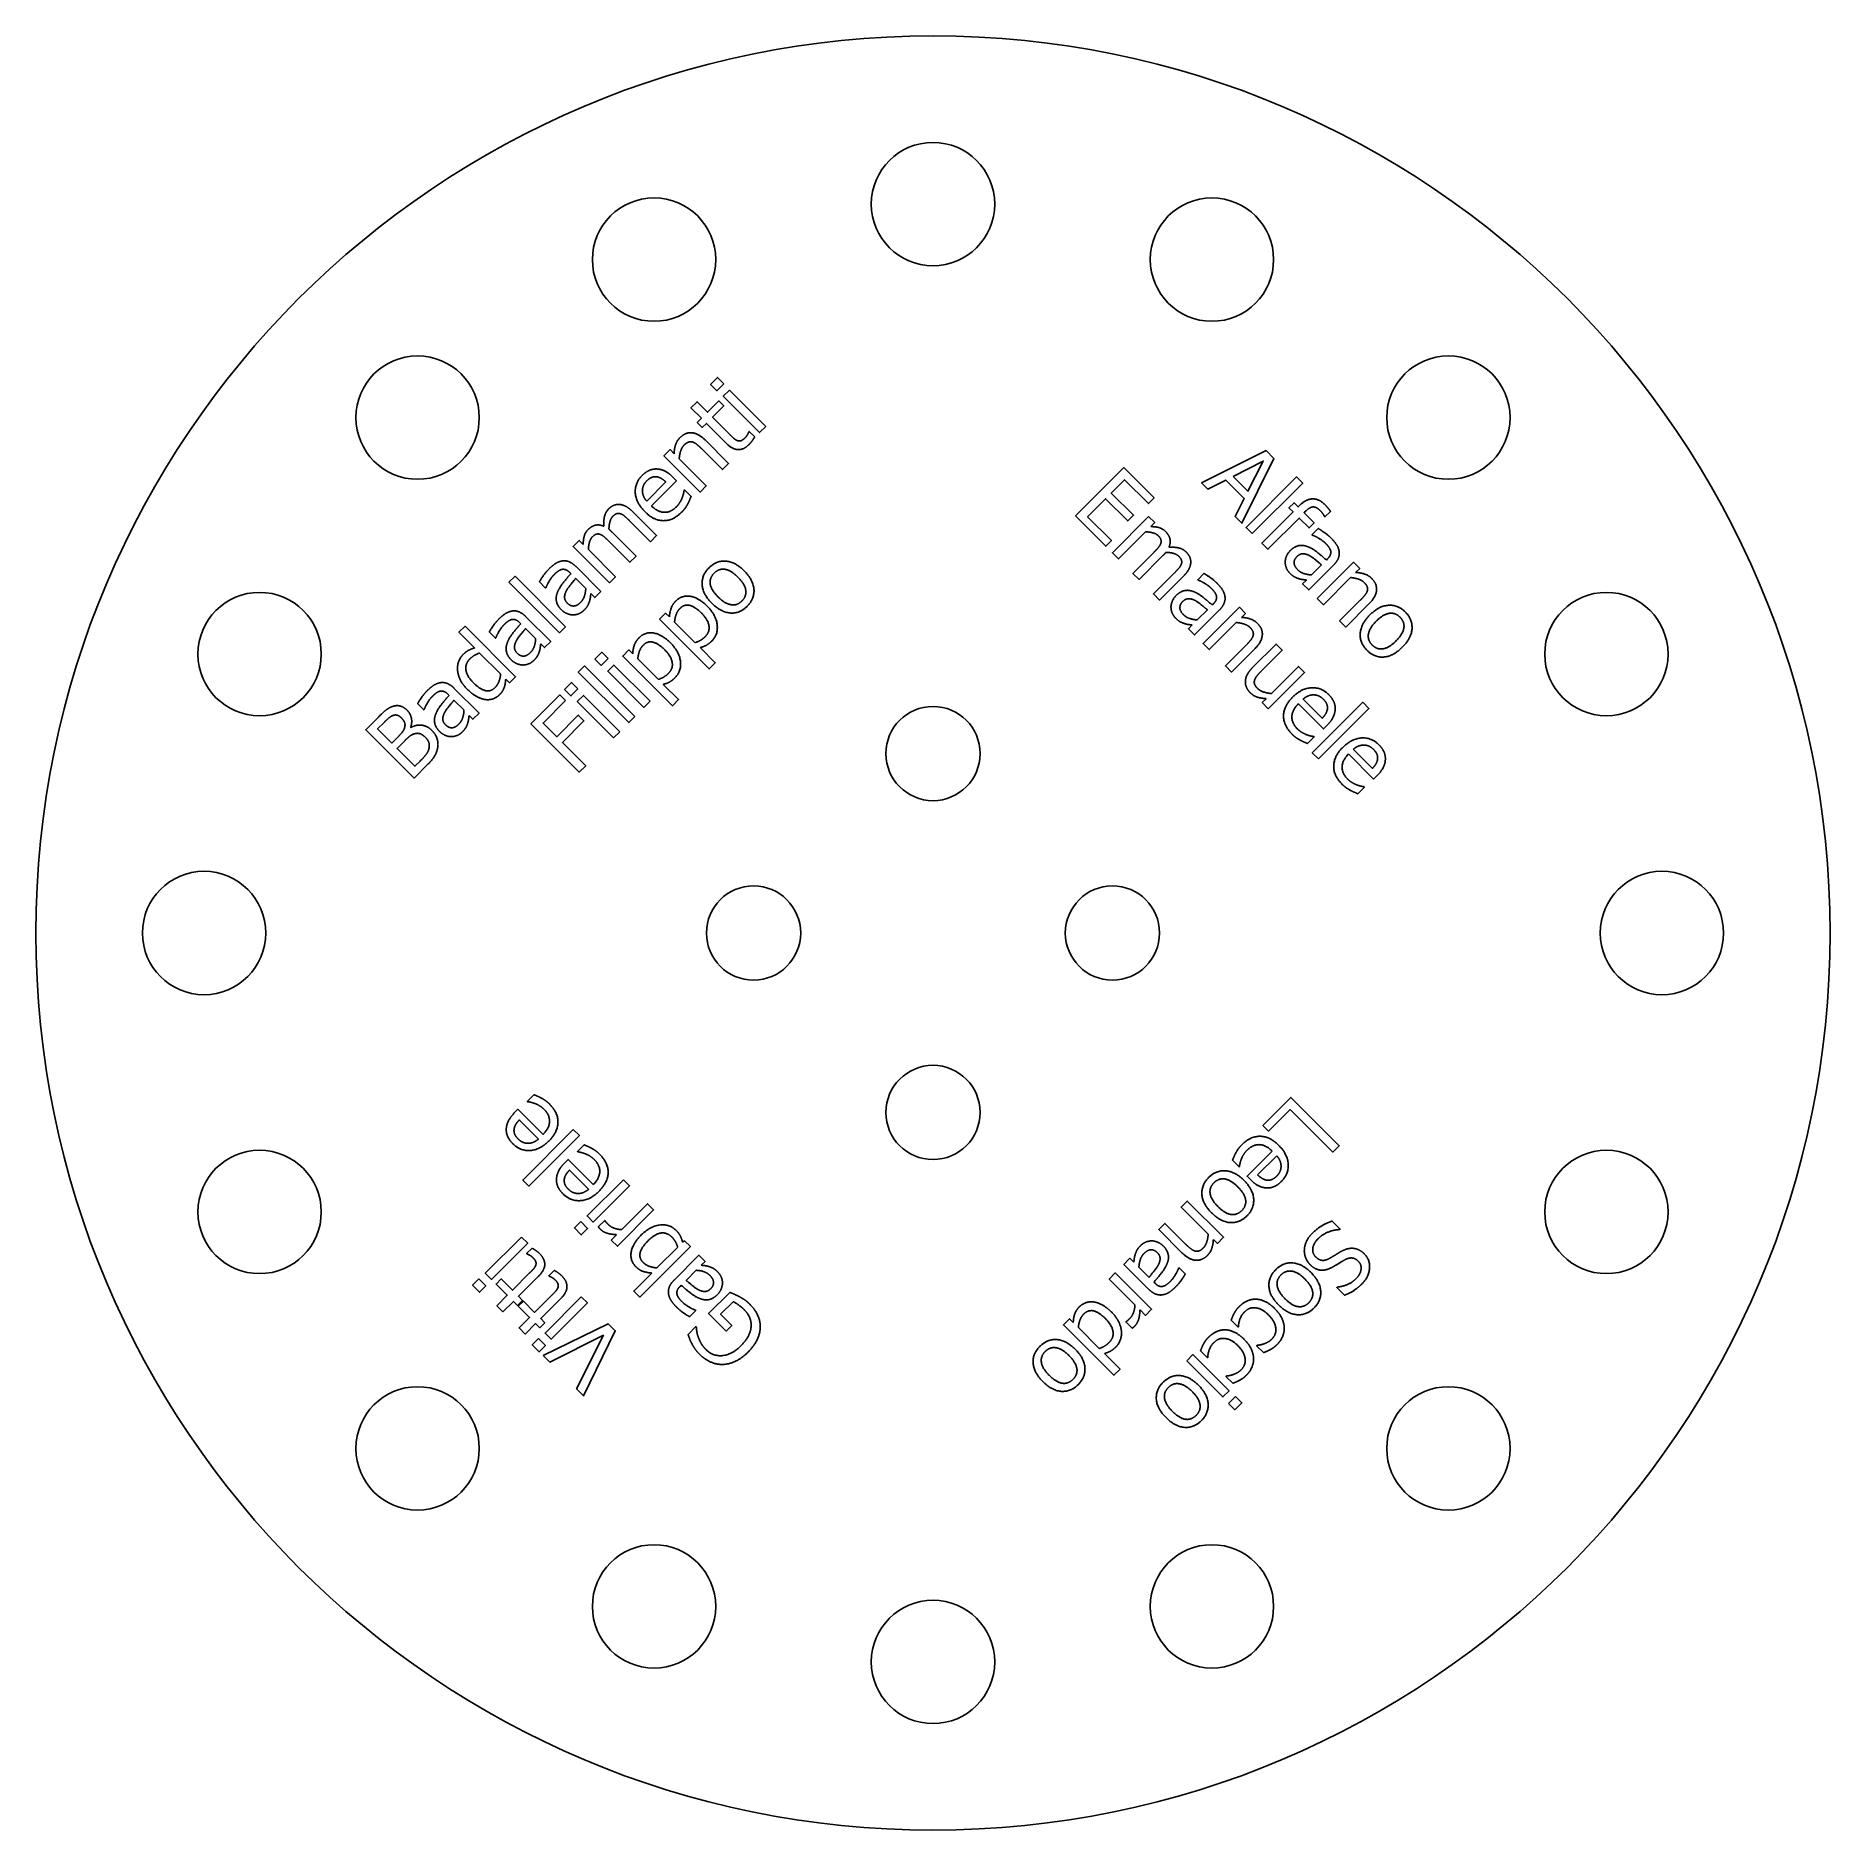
# Model space of a CAD drawing. Header units: millimetres. Extents: x -40 to 40, y -40 to 40.
import ezdxf

# ---------------------------------------------------------------- set-up
doc = ezdxf.new("R2010")
doc.units = ezdxf.units.MM

msp = doc.modelspace()

# ---------------------------------------------------------------- linework, layer by layer
for p, q in [((-11.911, 20.109), (-12.765, 19.255)), ((-16.2, 16.075), (-16.148, 16.022)), ((17.326, 16.414), (16.877, 15.965)), ((17.595, 16.683), (17.543, 16.63)), ((-15.931, 15.806), (-15.483, 15.357)), ((12.234, 14.409), (11.785, 13.96)), ((12.503, 14.678), (12.45, 14.626)), ((-18.434, 13.841), (-18.382, 13.788)), ((-10.606, 12.944), (-11.524, 13.863)), ((-18.165, 13.572), (-17.716, 13.123)), ((-20.214, 12.484), (-19.28, 11.549)), ((-12.244, 11.306), (-13.163, 12.225)), ((-21.629, 10.646), (-21.576, 10.594)), ((17.353, 9.573), (16.499, 10.427)), ((-21.36, 10.377), (-20.911, 9.929)), ((-23.279, 9.16), (-23.29, 9.171)), ((19.59, 7.335), (18.736, 8.19)), ((-18.447, -8.333), (-17.592, -9.188)), ((14.475, -10.788), (15.329, -9.934)), ((-16.209, -10.571), (-15.355, -11.425)), ((-11.382, -14.005), (-12.309, -14.932)), ((-11.01, -15.487), (-10.561, -15.039)), ((9.63, -15.35), (9.181, -14.902)), ((-11.279, -15.756), (-11.226, -15.704)), ((9.899, -15.619), (9.846, -15.567)), ((7.415, -18.526), (6.481, -17.591))]:
    msp.add_line(p, q)
for points in [[(-9.326, 24.49), (-9.609, 24.773), (-9.918, 24.463), (-9.635, 24.181)], [(-7.459, 22.584), (-9.076, 24.202), (-9.349, 23.929), (-7.731, 22.312)], [(11.968, 20.078), (12.258, 19.788), (13.056, 20.195), (13.878, 19.372), (13.471, 18.574), (13.774, 18.272), (15.202, 21.154), (14.849, 21.507)], [(13.379, 20.361), (14.725, 21.044), (14.044, 19.695)], [(6.355, 18.594), (7.703, 17.245), (7.958, 17.5), (6.896, 18.562), (7.696, 19.362), (8.686, 18.372), (8.941, 18.627), (7.951, 19.617), (8.541, 20.208), (9.603, 19.146), (9.858, 19.401), (8.51, 20.749)], [(14.235, 17.811), (16.486, 20.062), (16.214, 20.335), (13.962, 18.083)], [(-16.386, 13.658), (-18.637, 15.909), (-18.909, 15.636), (-16.658, 13.385)], [(-14.481, 12.237), (-14.764, 12.52), (-15.073, 12.211), (-14.791, 11.928)], [(-13.292, 9.654), (-15.543, 11.905), (-15.816, 11.633), (-13.564, 9.381)], [(-12.614, 10.332), (-14.232, 11.949), (-14.504, 11.676), (-12.887, 10.059)], [(-16.383, 10.363), (-16.638, 10.618), (-17.927, 9.329), (-15.772, 7.174), (-15.486, 7.46), (-16.523, 8.498), (-15.563, 9.458), (-15.818, 9.713), (-16.778, 8.753), (-17.386, 9.361)], [(-15.837, 10.882), (-16.12, 11.165), (-16.429, 10.856), (-16.146, 10.573)], [(-13.97, 8.976), (-15.587, 10.594), (-15.859, 10.321), (-14.242, 8.704)], [(17.183, 7.765), (19.435, 10.016), (19.162, 10.289), (16.911, 8.038)], [(14.709, -8.577), (14.964, -8.832), (15.926, -7.87), (17.826, -9.77), (18.113, -9.484), (15.957, -7.328)], [(-16.04, -8.763), (-18.291, -11.014), (-18.019, -11.287), (-15.767, -9.036)], [(-13.802, -11.001), (-15.42, -12.618), (-15.147, -12.89), (-13.53, -11.273)], [(-18.344, -13.556), (-19.961, -15.173), (-19.689, -15.446), (-18.071, -13.829)], [(-15.708, -12.868), (-15.991, -13.151), (-15.682, -13.46), (-15.399, -13.177)], [(-20.249, -15.423), (-20.532, -15.706), (-20.223, -16.015), (-19.94, -15.732)], [(-15.682, -16.218), (-17.299, -17.835), (-17.027, -18.108), (-15.41, -16.49)], [(-17.375, -18.836), (-17.083, -19.128), (-14.695, -17.935), (-15.888, -20.322), (-15.581, -20.63), (-14.168, -17.732), (-14.477, -17.423)], [(-17.588, -18.085), (-17.871, -18.368), (-17.561, -18.677), (-17.278, -18.394)], [(11.312, -19.071), (12.929, -20.688), (13.202, -20.416), (11.584, -18.799)], [(13.179, -20.977), (13.462, -21.259), (13.771, -20.95), (13.488, -20.667)]]:
    msp.add_lwpolyline(points, close=True)
for points in [[(-9.06, 22.226), (-9.831, 22.996), (-9.329, 23.498), (-9.555, 23.723), (-10.056, 23.222), (-10.521, 23.686), (-10.793, 23.414), (-10.328, 22.949), (-10.512, 22.766), (-10.287, 22.541), (-10.103, 22.724), (-9.207, 21.828)], [(-10.306, 21.582), (-9.384, 20.659), (-9.111, 20.932), (-10.161, 21.982)], [(-7.951, 22.12), (-8.196, 22.364), (-8.212, 22.348)], [(-11.546, 21.372), (-11.726, 21.552), (-11.998, 21.28), (-10.381, 19.662), (-10.108, 19.935), (-11.317, 21.143)], [(-12.557, 19.047), (-11.438, 20.167), (-11.586, 20.315)], [(-10.786, 19.456), (-11.083, 19.753), (-11.099, 19.737)], [(-13.532, 18.384), (-12.596, 17.448), (-12.323, 17.72), (-13.388, 18.785)], [(9.708, 18.119), (9.886, 18.297), (9.614, 18.569), (7.996, 16.952), (8.269, 16.68), (9.477, 17.888)], [(16.334, 19.054), (16.28, 19), (16.097, 19.184), (15.871, 18.958), (16.055, 18.775), (14.663, 17.383), (14.935, 17.111), (16.327, 18.503), (16.769, 18.061), (16.994, 18.286), (16.544, 18.737), (16.598, 18.791)], [(17.461, 18.564), (17.475, 18.55), (17.724, 18.799)], [(-14.449, 17.467), (-13.512, 16.531), (-13.24, 16.803), (-14.305, 17.868)], [(17.176, 18.034), (16.898, 17.757), (16.914, 17.741)], [(-15.596, 17.325), (-15.774, 17.503), (-16.047, 17.231), (-14.429, 15.614), (-14.157, 15.886), (-15.366, 17.095)], [(9.849, 16.971), (8.913, 16.035), (9.186, 15.763), (10.251, 16.828)], [(-15.256, 15.13), (-15.084, 14.959), (-14.812, 15.231), (-15.917, 16.337)], [(10.766, 16.054), (9.83, 15.118), (10.103, 14.846), (11.168, 15.911)], [(12.083, 16.03), (11.806, 15.752), (11.821, 15.736)], [(16.65, 15.738), (16.479, 15.567), (16.751, 15.294), (17.857, 16.4)], [(18.844, 16.077), (19.024, 16.256), (18.751, 16.529), (17.134, 14.912), (17.406, 14.639), (18.615, 15.848)], [(-17.552, 15.656), (-17.275, 15.378), (-17.259, 15.394)], [(13.751, 14.072), (13.931, 14.252), (13.659, 14.524), (12.041, 12.907), (12.314, 12.635), (13.523, 13.843)], [(19.053, 14.837), (18.131, 13.914), (18.404, 13.642), (19.453, 14.692)], [(-19.051, 11.321), (-18.887, 11.156), (-18.614, 11.429), (-20.866, 13.68), (-21.138, 13.408), (-20.439, 12.709)], [(-17.489, 12.896), (-17.318, 12.725), (-17.046, 12.997), (-18.151, 14.103)], [(-11.752, 14.09), (-11.921, 14.26), (-12.193, 13.987), (-9.98, 11.774), (-9.708, 12.047), (-10.386, 12.724)], [(11.558, 13.733), (11.386, 13.562), (11.659, 13.289), (12.765, 14.395)], [(-19.786, 13.422), (-19.508, 13.144), (-19.493, 13.16)], [(13.961, 12.832), (13.039, 11.91), (13.311, 11.637), (14.361, 12.687)], [(14.649, 11.69), (15.571, 12.612), (15.299, 12.884), (14.249, 11.835)], [(-13.39, 12.452), (-13.559, 12.621), (-13.832, 12.349), (-11.619, 10.136), (-11.346, 10.408), (-12.024, 11.086)], [(14.857, 10.448), (14.679, 10.27), (14.951, 9.997), (16.569, 11.615), (16.296, 11.887), (15.087, 10.678)], [(-20.684, 9.702), (-20.513, 9.53), (-20.24, 9.803), (-21.346, 10.908)], [(-24.724, 9.63), (-25.295, 9.059), (-23.14, 6.904), (-22.521, 7.522)], [(-22.981, 10.227), (-22.703, 9.95), (-22.687, 9.965)], [(16.291, 10.219), (17.41, 9.099), (17.559, 9.248)], [(-23.808, 8.795), (-24.133, 8.47), (-24.764, 9.101), (-24.49, 9.375)], [(-22.865, 7.667), (-23.098, 7.434), (-23.894, 8.231), (-23.569, 8.556)], [(16.7, 8.448), (16.996, 8.745), (16.981, 8.761)], [(18.528, 7.982), (19.648, 6.862), (19.796, 7.011)], [(18.937, 6.211), (19.234, 6.508), (19.218, 6.523)], [(-17.385, -8.98), (-18.504, -7.86), (-18.653, -8.009)], [(-17.793, -7.209), (-18.09, -7.506), (-18.074, -7.521)], [(-15.556, -9.446), (-15.853, -9.743), (-15.837, -9.759)], [(-15.147, -11.217), (-16.267, -10.098), (-16.415, -10.246)], [(13.35, -10.135), (13.647, -10.432), (13.662, -10.416)], [(15.121, -9.726), (14.001, -10.846), (14.15, -10.994)], [(12.501, -13.66), (12.681, -13.84), (12.953, -13.567), (11.336, -11.95), (11.064, -12.222), (12.272, -13.431)], [(-14.105, -13.451), (-14.346, -13.692), (-14.073, -13.964), (-12.456, -12.347), (-12.728, -12.075), (-13.876, -13.222)], [(-14.625, -12.829), (-14.639, -12.815), (-14.922, -13.098)], [(11.261, -13.869), (10.339, -12.947), (10.066, -13.22), (11.116, -14.269)], [(18.138, -13.224), (18.159, -13.203), (17.799, -12.843)], [(-17.879, -14.049), (-18.124, -14.293), (-18.108, -14.309)], [(-12.538, -15.161), (-13.341, -15.964), (-13.069, -16.237), (-10.818, -13.985), (-11.073, -13.73), (-11.165, -13.788)], [(-10.334, -14.812), (-10.163, -14.64), (-10.435, -14.368), (-11.541, -15.473)], [(-17.986, -15.158), (-18.756, -15.928), (-19.257, -15.427), (-19.483, -15.652), (-18.981, -16.153), (-19.446, -16.618), (-19.174, -16.89), (-18.709, -16.426), (-18.526, -16.609), (-18.3, -16.384), (-18.484, -16.2), (-17.588, -15.304)], [(-16.887, -15.041), (-17.132, -15.285), (-17.116, -15.301)], [(9.231, -16.807), (9.472, -17.048), (9.745, -16.776), (8.128, -15.158), (7.855, -15.431), (9.003, -16.578)], [(8.954, -14.674), (8.783, -14.503), (8.51, -14.776), (9.616, -15.881)], [(11.25, -15.2), (10.973, -14.922), (10.957, -14.938)], [(18.021, -15.786), (18, -15.807), (18.342, -16.149)], [(-16.994, -16.15), (-17.764, -16.92), (-18.265, -16.419), (-18.491, -16.644), (-17.989, -17.145), (-18.454, -17.61), (-18.181, -17.882), (-17.717, -17.418), (-17.533, -17.601), (-17.308, -17.376), (-17.492, -17.193), (-16.596, -16.297)], [(-9.066, -16.024), (-10.007, -16.965), (-9.225, -17.747), (-8.973, -17.496), (-9.473, -16.996), (-8.915, -16.439)], [(-10.552, -17.576), (-10.576, -17.552), (-10.922, -17.898)], [(-10.859, -17.108), (-10.582, -16.831), (-10.597, -16.815)], [(6.252, -17.362), (6.088, -17.198), (5.815, -17.471), (8.066, -19.722), (8.339, -19.45), (7.64, -18.751)], [(8.61, -17.328), (8.596, -17.341), (8.879, -17.624)], [(13.296, -17.269), (13.602, -17.574), (13.617, -17.558)], [(14.445, -18.386), (14.43, -18.402), (14.735, -18.708)], [(11.929, -18.636), (12.234, -18.942), (12.25, -18.926)], [(13.078, -19.754), (13.062, -19.77), (13.368, -20.075)]]:
    msp.add_lwpolyline(points)
for centre, radius in [((0, 0), 40), ((0, 32.5), 2.75), ((-12.437, 30.026), 2.75), ((12.437, 30.026), 2.75), ((-22.981, 22.981), 2.75), ((22.981, 22.981), 2.75), ((-30.026, 12.437), 2.75), ((30.026, 12.437), 2.75), ((0, 8), 2.1), ((-32.5, 0), 2.75), ((32.5, 0), 2.75), ((-8, 0), 2.1), ((8, 0), 2.1), ((0, -8), 2.1), ((-30.026, -12.437), 2.75), ((30.026, -12.437), 2.75), ((-22.981, -22.981), 2.75), ((22.981, -22.981), 2.75), ((-12.437, -30.026), 2.75), ((12.437, -30.026), 2.75), ((0, -32.5), 2.75)]:
    msp.add_circle(centre, radius)
for points in [[(-11.28, 22.088), (-11.413, 21.955), (-11.534, 21.604), (-11.546, 21.372)], [(-11.317, 21.143), (-11.301, 21.334), (-11.195, 21.657), (-11.093, 21.758)], [(-10.161, 21.982), (-10.459, 22.28), (-11.043, 22.326), (-11.28, 22.088)], [(-11.093, 21.758), (-10.992, 21.859), (-10.814, 21.919), (-10.72, 21.891)], [(-10.72, 21.891), (-10.631, 21.865), (-10.418, 21.693), (-10.306, 21.582)], [(-9.207, 21.828), (-8.933, 21.554), (-8.43, 21.55), (-8.208, 21.772)], [(-8.708, 21.95), (-8.795, 21.978), (-8.938, 22.104), (-9.06, 22.226)], [(-8.378, 22.078), (-8.472, 21.983), (-8.633, 21.924), (-8.708, 21.95)], [(-8.212, 22.348), (-8.227, 22.308), (-8.311, 22.144), (-8.378, 22.078)], [(-8.208, 21.772), (-8.14, 21.84), (-8.007, 22.022), (-7.951, 22.12)], [(-12.968, 20.401), (-13.301, 20.067), (-13.247, 19.185), (-12.852, 18.791)], [(-12.32, 20.689), (-12.498, 20.696), (-12.817, 20.551), (-12.968, 20.401)], [(-12.955, 19.711), (-12.955, 19.837), (-12.868, 20.053), (-12.76, 20.162)], [(-12.76, 20.162), (-12.65, 20.272), (-12.437, 20.356), (-12.328, 20.342)], [(-12.328, 20.342), (-12.23, 20.331), (-12.024, 20.216), (-11.911, 20.109)], [(-11.586, 20.315), (-11.78, 20.509), (-12.14, 20.684), (-12.32, 20.689)], [(-12.765, 19.255), (-12.859, 19.367), (-12.952, 19.585), (-12.955, 19.711)], [(-11.183, 19.405), (-11.221, 19.304), (-11.354, 19.091), (-11.443, 19.002)], [(-11.099, 19.737), (-11.104, 19.676), (-11.144, 19.514), (-11.183, 19.405)], [(-10.942, 19.119), (-10.901, 19.191), (-10.814, 19.39), (-10.786, 19.456)], [(17.471, 19.105), (17.209, 19.367), (16.624, 19.344), (16.334, 19.054)], [(-14.461, 18.908), (-14.597, 18.771), (-14.69, 18.396), (-14.676, 18.134)], [(-13.984, 19.109), (-14.12, 19.119), (-14.356, 19.012), (-14.461, 18.908)], [(-14.449, 18.001), (-14.445, 18.2), (-14.356, 18.495), (-14.272, 18.579)], [(-14.272, 18.579), (-14.18, 18.672), (-14.017, 18.723), (-13.932, 18.693)], [(-13.388, 18.785), (-13.554, 18.951), (-13.846, 19.1), (-13.984, 19.109)], [(-13.932, 18.693), (-13.851, 18.668), (-13.643, 18.495), (-13.532, 18.384)], [(-12.852, 18.791), (-12.451, 18.389), (-11.59, 18.38), (-11.202, 18.768)], [(-11.443, 19.002), (-11.694, 18.75), (-12.276, 18.766), (-12.557, 19.047)], [(-11.202, 18.768), (-11.104, 18.866), (-10.997, 19.018), (-10.942, 19.119)], [(16.598, 18.791), (16.8, 18.993), (17.101, 19), (17.272, 18.829)], [(17.272, 18.829), (17.326, 18.775), (17.438, 18.614), (17.461, 18.564)], [(17.724, 18.799), (17.675, 18.869), (17.546, 19.03), (17.471, 19.105)], [(-15.378, 17.991), (-15.504, 17.865), (-15.596, 17.538), (-15.596, 17.325)], [(-14.676, 18.134), (-14.882, 18.225), (-15.235, 18.134), (-15.378, 17.991)], [(-15.366, 17.095), (-15.36, 17.271), (-15.277, 17.575), (-15.189, 17.662)], [(-15.189, 17.662), (-15.097, 17.755), (-14.934, 17.806), (-14.849, 17.776)], [(-14.849, 17.776), (-14.768, 17.751), (-14.56, 17.579), (-14.449, 17.467)], [(-14.305, 17.868), (-14.351, 17.914), (-14.422, 17.979), (-14.449, 18.001)], [(9.477, 17.888), (9.654, 17.883), (9.958, 17.799), (10.045, 17.712)], [(10.373, 17.9), (10.248, 18.026), (9.921, 18.119), (9.708, 18.119)], [(10.045, 17.712), (10.138, 17.619), (10.188, 17.457), (10.159, 17.371)], [(10.517, 17.198), (10.608, 17.404), (10.517, 17.757), (10.373, 17.9)], [(16.914, 17.741), (17.096, 17.668), (17.406, 17.469), (17.501, 17.374)], [(17.744, 17.614), (17.606, 17.752), (17.272, 17.98), (17.176, 18.034)], [(18.11, 17.006), (18.088, 17.165), (17.911, 17.446), (17.744, 17.614)], [(10.159, 17.371), (10.134, 17.291), (9.961, 17.083), (9.849, 16.971)], [(10.251, 16.828), (10.297, 16.873), (10.361, 16.945), (10.384, 16.971)], [(10.384, 16.971), (10.583, 16.968), (10.878, 16.879), (10.962, 16.795)], [(11.29, 16.983), (11.154, 17.12), (10.779, 17.212), (10.517, 17.198)], [(11.491, 16.507), (11.502, 16.643), (11.395, 16.879), (11.29, 16.983)], [(15.931, 17.051), (15.822, 16.943), (15.705, 16.669), (15.704, 16.538)], [(16.699, 17.229), (16.477, 17.315), (16.098, 17.219), (15.931, 17.051)], [(16.231, 16.789), (16.353, 16.911), (16.633, 16.908), (16.774, 16.833)], [(17.543, 16.63), (17.316, 16.833), (16.898, 17.156), (16.699, 17.229)], [(16.774, 16.833), (16.895, 16.768), (17.22, 16.503), (17.326, 16.414)], [(17.501, 17.374), (17.581, 17.294), (17.71, 17.123), (17.73, 17.037)], [(17.73, 17.037), (17.749, 16.952), (17.689, 16.777), (17.595, 16.683)], [(17.857, 16.4), (18.009, 16.552), (18.133, 16.85), (18.11, 17.006)], [(-17.131, 16.223), (-17.269, 16.085), (-17.498, 15.752), (-17.552, 15.656)], [(-16.524, 16.59), (-16.682, 16.567), (-16.964, 16.391), (-17.131, 16.223)], [(-16.892, 15.98), (-16.812, 16.061), (-16.641, 16.19), (-16.555, 16.209)], [(-16.148, 16.022), (-16.351, 15.795), (-16.674, 15.378), (-16.747, 15.179)], [(-16.555, 16.209), (-16.469, 16.228), (-16.295, 16.169), (-16.2, 16.075)], [(-15.917, 16.337), (-16.069, 16.489), (-16.368, 16.613), (-16.524, 16.59)], [(-9.993, 16.279), (-10.318, 15.954), (-10.267, 15.107), (-9.862, 14.702)], [(-8.417, 16.146), (-8.824, 16.553), (-9.664, 16.607), (-9.993, 16.279)], [(-9.581, 14.983), (-9.895, 15.297), (-9.97, 15.833), (-9.759, 16.045)], [(-9.759, 16.045), (-9.547, 16.256), (-9.013, 16.179), (-8.699, 15.865)], [(-8.285, 14.571), (-7.956, 14.899), (-8.009, 15.737), (-8.417, 16.146)], [(11.076, 16.454), (11.051, 16.374), (10.878, 16.166), (10.766, 16.054)], [(10.962, 16.795), (11.055, 16.702), (11.105, 16.54), (11.076, 16.454)], [(11.168, 15.911), (11.334, 16.077), (11.483, 16.369), (11.491, 16.507)], [(12.651, 15.609), (12.513, 15.747), (12.179, 15.976), (12.083, 16.03)], [(15.704, 16.538), (15.704, 16.401), (15.808, 16.146), (15.908, 16.047)], [(15.908, 16.047), (16.03, 15.925), (16.205, 15.83), (16.315, 15.797)], [(16.257, 16.201), (16.107, 16.351), (16.091, 16.649), (16.231, 16.789)], [(16.877, 15.965), (16.704, 15.974), (16.385, 16.073), (16.257, 16.201)], [(19.56, 15.811), (19.427, 15.944), (19.076, 16.064), (18.844, 16.077)], [(-17.259, 15.394), (-17.185, 15.575), (-16.986, 15.886), (-16.892, 15.98)], [(-16.307, 14.711), (-16.429, 14.833), (-16.426, 15.112), (-16.351, 15.254)], [(-16.351, 15.254), (-16.286, 15.374), (-16.021, 15.699), (-15.931, 15.806)], [(-15.483, 15.357), (-15.491, 15.184), (-15.591, 14.864), (-15.718, 14.737)], [(-8.699, 15.865), (-8.388, 15.554), (-8.309, 15.014), (-8.519, 14.805)], [(11.607, 15.225), (11.385, 15.31), (11.006, 15.214), (10.838, 15.047)], [(12.45, 14.626), (12.223, 14.828), (11.806, 15.151), (11.607, 15.225)], [(11.821, 15.736), (12.003, 15.663), (12.314, 15.464), (12.408, 15.37)], [(12.408, 15.37), (12.489, 15.289), (12.618, 15.118), (12.637, 15.033)], [(13.018, 15.001), (12.995, 15.16), (12.819, 15.441), (12.651, 15.609)], [(16.315, 15.797), (16.393, 15.771), (16.593, 15.746), (16.65, 15.738)], [(18.615, 15.848), (18.805, 15.832), (19.129, 15.726), (19.23, 15.624)], [(19.363, 15.25), (19.336, 15.161), (19.165, 14.948), (19.053, 14.837)], [(19.23, 15.624), (19.331, 15.523), (19.391, 15.345), (19.363, 15.25)], [(19.453, 14.692), (19.752, 14.99), (19.797, 15.574), (19.56, 15.811)], [(-16.747, 15.179), (-16.833, 14.957), (-16.737, 14.578), (-16.569, 14.41)], [(-16.569, 14.41), (-16.461, 14.302), (-16.186, 14.185), (-16.055, 14.183)], [(-15.718, 14.737), (-15.869, 14.587), (-16.167, 14.571), (-16.307, 14.711)], [(-15.565, 14.388), (-15.442, 14.51), (-15.348, 14.684), (-15.315, 14.795)], [(-15.315, 14.795), (-15.289, 14.873), (-15.264, 15.072), (-15.256, 15.13)], [(-11.472, 14.799), (-11.617, 14.654), (-11.743, 14.284), (-11.752, 14.09)], [(-11.524, 13.863), (-11.509, 14.04), (-11.395, 14.359), (-11.28, 14.474)], [(-10.073, 14.578), (-10.443, 14.948), (-11.194, 15.077), (-11.472, 14.799)], [(-11.28, 14.474), (-11.083, 14.672), (-10.601, 14.543), (-10.323, 14.265)], [(-9.87, 13.013), (-9.575, 13.308), (-9.668, 14.172), (-10.073, 14.578)], [(-9.862, 14.702), (-9.467, 14.307), (-8.622, 14.233), (-8.285, 14.571)], [(-8.519, 14.805), (-8.73, 14.593), (-9.275, 14.677), (-9.581, 14.983)], [(10.838, 15.047), (10.73, 14.938), (10.613, 14.664), (10.611, 14.533)], [(10.611, 14.533), (10.611, 14.397), (10.716, 14.142), (10.815, 14.042)], [(11.165, 14.196), (11.014, 14.346), (10.999, 14.645), (11.138, 14.785)], [(11.138, 14.785), (11.261, 14.907), (11.54, 14.903), (11.682, 14.828)], [(11.682, 14.828), (11.802, 14.764), (12.127, 14.498), (12.234, 14.409)], [(12.637, 15.033), (12.656, 14.947), (12.597, 14.772), (12.503, 14.678)], [(12.765, 14.395), (12.916, 14.547), (13.04, 14.846), (13.018, 15.001)], [(21.057, 14.314), (20.732, 14.639), (19.885, 14.588), (19.48, 14.183)], [(-19.365, 13.989), (-19.503, 13.851), (-19.732, 13.518), (-19.786, 13.422)], [(-19.493, 13.16), (-19.419, 13.341), (-19.22, 13.652), (-19.126, 13.747)], [(-18.757, 14.356), (-18.916, 14.333), (-19.198, 14.157), (-19.365, 13.989)], [(-19.126, 13.747), (-19.046, 13.827), (-18.874, 13.956), (-18.789, 13.975)], [(-18.382, 13.788), (-18.584, 13.561), (-18.908, 13.144), (-18.981, 12.945)], [(-18.789, 13.975), (-18.703, 13.995), (-18.529, 13.935), (-18.434, 13.841)], [(-18.151, 14.103), (-18.303, 14.255), (-18.602, 14.379), (-18.757, 14.356)], [(-16.055, 14.183), (-15.919, 14.183), (-15.664, 14.288), (-15.565, 14.388)], [(-10.323, 14.265), (-10.026, 13.968), (-9.949, 13.423), (-10.16, 13.212)], [(10.815, 14.042), (10.938, 13.92), (11.112, 13.826), (11.222, 13.793)], [(11.785, 13.96), (11.612, 13.969), (11.292, 14.068), (11.165, 14.196)], [(11.222, 13.793), (11.301, 13.766), (11.5, 13.742), (11.558, 13.733)], [(13.523, 13.843), (13.713, 13.827), (14.036, 13.721), (14.137, 13.62)], [(14.467, 13.806), (14.335, 13.939), (13.984, 14.06), (13.751, 14.072)], [(14.137, 13.62), (14.239, 13.518), (14.298, 13.34), (14.27, 13.246)], [(14.361, 12.687), (14.66, 12.986), (14.705, 13.569), (14.467, 13.806)], [(19.48, 14.183), (19.085, 13.789), (19.012, 12.943), (19.349, 12.606)], [(19.583, 12.84), (19.371, 13.052), (19.455, 13.596), (19.761, 13.902)], [(19.761, 13.902), (20.075, 14.216), (20.611, 14.292), (20.823, 14.08)], [(20.823, 14.08), (21.034, 13.869), (20.957, 13.334), (20.643, 13.02)], [(20.924, 12.739), (21.331, 13.146), (21.385, 13.986), (21.057, 14.314)], [(-18.981, 12.945), (-19.067, 12.723), (-18.97, 12.344), (-18.803, 12.176)], [(-18.541, 12.477), (-18.663, 12.599), (-18.66, 12.879), (-18.584, 13.02)], [(-18.584, 13.02), (-18.52, 13.141), (-18.254, 13.465), (-18.165, 13.572)], [(-17.716, 13.123), (-17.725, 12.95), (-17.825, 12.631), (-17.952, 12.503)], [(-17.549, 12.561), (-17.523, 12.639), (-17.498, 12.838), (-17.489, 12.896)], [(-13.11, 13.161), (-13.255, 13.016), (-13.381, 12.646), (-13.39, 12.452)], [(-13.163, 12.225), (-13.147, 12.401), (-13.033, 12.721), (-12.918, 12.836)], [(-11.711, 12.939), (-12.082, 13.31), (-12.833, 13.439), (-13.11, 13.161)], [(-12.918, 12.836), (-12.721, 13.034), (-12.239, 12.904), (-11.961, 12.627)], [(-11.509, 11.374), (-11.214, 11.669), (-11.306, 12.534), (-11.711, 12.939)], [(-10.16, 13.212), (-10.258, 13.114), (-10.449, 13), (-10.606, 12.944)], [(-10.386, 12.724), (-10.232, 12.763), (-9.991, 12.892), (-9.87, 13.013)], [(14.27, 13.246), (14.244, 13.157), (14.073, 12.944), (13.961, 12.832)], [(20.643, 13.02), (20.332, 12.709), (19.792, 12.631), (19.583, 12.84)], [(-20.949, 12.419), (-21.087, 12.281), (-21.217, 11.911), (-21.201, 11.717)], [(-20.439, 12.709), (-20.595, 12.665), (-20.829, 12.54), (-20.949, 12.419)], [(-20.49, 11.156), (-20.787, 11.453), (-20.864, 12.005), (-20.654, 12.215)], [(-20.654, 12.215), (-20.562, 12.307), (-20.364, 12.431), (-20.214, 12.484)], [(-18.803, 12.176), (-18.695, 12.068), (-18.42, 11.951), (-18.289, 11.949)], [(-17.952, 12.503), (-18.102, 12.353), (-18.401, 12.337), (-18.541, 12.477)], [(-18.289, 11.949), (-18.153, 11.949), (-17.898, 12.054), (-17.799, 12.154)], [(-17.799, 12.154), (-17.676, 12.276), (-17.582, 12.451), (-17.549, 12.561)], [(-11.961, 12.627), (-11.664, 12.33), (-11.587, 11.785), (-11.799, 11.573)], [(19.349, 12.606), (19.677, 12.278), (20.515, 12.33), (20.924, 12.739)], [(-21.201, 11.717), (-21.18, 11.504), (-20.979, 11.083), (-20.766, 10.87)], [(-19.28, 11.549), (-19.294, 11.371), (-19.412, 11.057), (-19.519, 10.95)], [(-19.117, 10.95), (-19.084, 11.043), (-19.061, 11.205), (-19.051, 11.321)], [(-11.799, 11.573), (-11.896, 11.476), (-12.087, 11.362), (-12.244, 11.306)], [(-12.024, 11.086), (-11.87, 11.125), (-11.629, 11.254), (-11.509, 11.374)], [(13.928, 11.22), (13.921, 11.077), (14.038, 10.82), (14.143, 10.715)], [(14.249, 11.835), (14.085, 11.67), (13.933, 11.365), (13.928, 11.22)], [(14.473, 10.902), (14.366, 11.008), (14.31, 11.18), (14.34, 11.276)], [(14.34, 11.276), (14.37, 11.372), (14.52, 11.56), (14.649, 11.69)], [(-22.56, 10.795), (-22.698, 10.657), (-22.926, 10.323), (-22.981, 10.227)], [(-22.687, 9.965), (-22.614, 10.147), (-22.415, 10.458), (-22.32, 10.552)], [(-21.952, 11.162), (-22.111, 11.139), (-22.392, 10.963), (-22.56, 10.795)], [(-22.32, 10.552), (-22.24, 10.632), (-22.069, 10.762), (-21.983, 10.781)], [(-21.576, 10.594), (-21.779, 10.367), (-22.102, 9.95), (-22.175, 9.75)], [(-21.983, 10.781), (-21.898, 10.8), (-21.723, 10.741), (-21.629, 10.646)], [(-21.346, 10.908), (-21.498, 11.06), (-21.796, 11.184), (-21.952, 11.162)], [(-20.766, 10.87), (-20.562, 10.666), (-20.16, 10.439), (-19.975, 10.411)], [(-19.519, 10.95), (-19.72, 10.749), (-20.204, 10.87), (-20.49, 11.156)], [(-19.975, 10.411), (-19.79, 10.383), (-19.456, 10.496), (-19.323, 10.629)], [(-19.323, 10.629), (-19.241, 10.711), (-19.147, 10.865), (-19.117, 10.95)], [(14.143, 10.715), (14.282, 10.575), (14.621, 10.464), (14.857, 10.448)], [(15.087, 10.678), (14.911, 10.691), (14.572, 10.802), (14.473, 10.902)], [(16.034, 10.514), (15.632, 10.112), (15.624, 9.251), (16.011, 8.864)], [(17.644, 10.629), (17.311, 10.963), (16.429, 10.909), (16.034, 10.514)], [(16.499, 10.427), (16.61, 10.521), (16.829, 10.614), (16.955, 10.617)], [(16.955, 10.617), (17.08, 10.617), (17.297, 10.53), (17.405, 10.422)], [(17.405, 10.422), (17.515, 10.312), (17.599, 10.099), (17.585, 9.99)], [(17.933, 9.981), (17.94, 10.16), (17.795, 10.479), (17.644, 10.629)], [(-24.07, 10.108), (-24.233, 10.061), (-24.493, 9.86), (-24.724, 9.63)], [(-24.49, 9.375), (-24.338, 9.527), (-24.151, 9.679), (-24.043, 9.71)], [(-23.449, 9.934), (-23.585, 10.07), (-23.892, 10.164), (-24.07, 10.108)], [(-24.043, 9.71), (-23.952, 9.735), (-23.784, 9.672), (-23.707, 9.595)], [(-23.29, 9.171), (-23.216, 9.38), (-23.297, 9.782), (-23.449, 9.934)], [(-22.175, 9.75), (-22.261, 9.529), (-22.165, 9.15), (-21.997, 8.982)], [(-21.735, 9.282), (-21.858, 9.405), (-21.854, 9.684), (-21.779, 9.826)], [(-21.779, 9.826), (-21.714, 9.946), (-21.449, 10.271), (-21.36, 10.377)], [(-20.911, 9.929), (-20.92, 9.756), (-21.019, 9.436), (-21.147, 9.309)], [(-20.743, 9.366), (-20.717, 9.445), (-20.693, 9.644), (-20.684, 9.702)], [(16.245, 9.105), (15.994, 9.356), (16.01, 9.938), (16.291, 10.219)], [(17.585, 9.99), (17.575, 9.892), (17.459, 9.686), (17.353, 9.573)], [(17.559, 9.248), (17.753, 9.442), (17.927, 9.802), (17.933, 9.981)], [(-23.55, 9.197), (-23.574, 9.085), (-23.674, 8.93), (-23.808, 8.795)], [(-23.707, 9.595), (-23.606, 9.494), (-23.526, 9.305), (-23.55, 9.197)], [(-23.569, 8.556), (-23.421, 8.704), (-23.239, 8.844), (-23.136, 8.877)], [(-22.34, 9.027), (-22.546, 9.233), (-23.035, 9.3), (-23.279, 9.16)], [(-23.136, 8.877), (-22.975, 8.926), (-22.748, 8.839), (-22.626, 8.716)], [(-22.076, 8.317), (-22.055, 8.498), (-22.179, 8.867), (-22.34, 9.027)], [(-21.997, 8.982), (-21.889, 8.874), (-21.615, 8.757), (-21.484, 8.755)], [(-21.147, 9.309), (-21.297, 9.158), (-21.596, 9.143), (-21.735, 9.282)], [(-21.484, 8.755), (-21.348, 8.755), (-21.093, 8.86), (-20.993, 8.959)], [(-20.993, 8.959), (-20.871, 9.081), (-20.776, 9.256), (-20.743, 9.366)], [(16.011, 8.864), (16.109, 8.766), (16.261, 8.659), (16.362, 8.603)], [(16.649, 8.844), (16.548, 8.883), (16.334, 9.016), (16.245, 9.105)], [(16.981, 8.761), (16.92, 8.766), (16.757, 8.806), (16.649, 8.844)], [(-22.467, 8.247), (-22.495, 8.107), (-22.677, 7.855), (-22.865, 7.667)], [(-22.626, 8.716), (-22.513, 8.603), (-22.444, 8.385), (-22.467, 8.247)], [(-22.521, 7.522), (-22.301, 7.742), (-22.104, 8.1), (-22.076, 8.317)], [(16.362, 8.603), (16.434, 8.563), (16.633, 8.476), (16.7, 8.448)], [(18.271, 8.277), (17.87, 7.875), (17.861, 7.014), (18.249, 6.626)], [(19.882, 8.392), (19.548, 8.726), (18.666, 8.672), (18.271, 8.277)], [(18.736, 8.19), (18.848, 8.284), (19.066, 8.376), (19.192, 8.38)], [(19.192, 8.38), (19.318, 8.38), (19.534, 8.293), (19.642, 8.184)], [(19.642, 8.184), (19.753, 8.074), (19.836, 7.861), (19.822, 7.753)], [(20.17, 7.744), (20.177, 7.922), (20.032, 8.242), (19.882, 8.392)], [(18.483, 6.867), (18.231, 7.119), (18.247, 7.7), (18.528, 7.982)], [(19.822, 7.753), (19.812, 7.655), (19.697, 7.449), (19.59, 7.335)], [(19.796, 7.011), (19.99, 7.204), (20.165, 7.564), (20.17, 7.744)], [(18.249, 6.626), (18.347, 6.529), (18.498, 6.422), (18.6, 6.366)], [(18.886, 6.607), (18.785, 6.646), (18.572, 6.778), (18.483, 6.867)], [(19.218, 6.523), (19.157, 6.529), (18.995, 6.569), (18.886, 6.607)], [(18.6, 6.366), (18.671, 6.326), (18.871, 6.239), (18.937, 6.211)], [(-18.074, -7.521), (-18.013, -7.527), (-17.851, -7.567), (-17.743, -7.605)], [(-17.456, -7.364), (-17.528, -7.324), (-17.727, -7.237), (-17.793, -7.209)], [(-17.743, -7.605), (-17.641, -7.644), (-17.428, -7.776), (-17.339, -7.865)], [(-17.105, -7.624), (-17.203, -7.527), (-17.355, -7.42), (-17.456, -7.364)], [(-17.339, -7.865), (-17.088, -8.117), (-17.103, -8.699), (-17.385, -8.98)], [(-17.128, -9.275), (-16.726, -8.873), (-16.717, -8.012), (-17.105, -7.624)], [(-19.026, -8.742), (-19.033, -8.92), (-18.888, -9.24), (-18.738, -9.39)], [(-18.653, -8.009), (-18.846, -8.203), (-19.021, -8.562), (-19.026, -8.742)], [(-18.499, -9.182), (-18.609, -9.072), (-18.693, -8.859), (-18.679, -8.751)], [(-18.679, -8.751), (-18.668, -8.653), (-18.553, -8.447), (-18.447, -8.333)], [(-18.738, -9.39), (-18.405, -9.724), (-17.523, -9.67), (-17.128, -9.275)], [(-18.048, -9.378), (-18.174, -9.378), (-18.391, -9.291), (-18.499, -9.182)], [(-17.592, -9.188), (-17.704, -9.282), (-17.923, -9.374), (-18.048, -9.378)], [(-15.219, -9.602), (-15.29, -9.561), (-15.49, -9.474), (-15.556, -9.446)], [(13.766, -9.447), (13.668, -9.545), (13.561, -9.697), (13.505, -9.798)], [(15.416, -9.47), (15.014, -9.068), (14.153, -9.059), (13.766, -9.447)], [(14.007, -9.681), (14.258, -9.43), (14.84, -9.445), (15.121, -9.726)], [(15.531, -11.08), (15.865, -10.746), (15.811, -9.864), (15.416, -9.47)], [(-16.415, -10.246), (-16.609, -10.44), (-16.784, -10.8), (-16.789, -10.98)], [(-15.837, -9.759), (-15.776, -9.764), (-15.614, -9.804), (-15.505, -9.843)], [(-15.505, -9.843), (-15.404, -9.881), (-15.191, -10.014), (-15.102, -10.103)], [(-14.868, -9.862), (-14.966, -9.764), (-15.118, -9.657), (-15.219, -9.602)], [(-15.102, -10.103), (-14.85, -10.354), (-14.866, -10.936), (-15.147, -11.217)], [(-14.89, -11.512), (-14.489, -11.111), (-14.48, -10.249), (-14.868, -9.862)], [(13.505, -9.798), (13.465, -9.87), (13.378, -10.069), (13.35, -10.135)], [(13.662, -10.416), (13.668, -10.355), (13.708, -10.193), (13.746, -10.084)], [(13.746, -10.084), (13.785, -9.983), (13.917, -9.77), (14.007, -9.681)], [(15.519, -10.39), (15.519, -10.516), (15.432, -10.732), (15.323, -10.841)], [(15.329, -9.934), (15.423, -10.046), (15.516, -10.264), (15.519, -10.39)], [(-16.789, -10.98), (-16.796, -11.158), (-16.651, -11.477), (-16.501, -11.628)], [(-16.262, -11.42), (-16.372, -11.31), (-16.455, -11.097), (-16.441, -10.988)], [(-16.441, -10.988), (-16.431, -10.89), (-16.316, -10.684), (-16.209, -10.571)], [(12.291, -10.904), (11.963, -11.232), (12.015, -12.07), (12.424, -12.479)], [(13.869, -11.035), (13.474, -10.64), (12.629, -10.567), (12.291, -10.904)], [(12.705, -12.198), (12.394, -11.887), (12.316, -11.347), (12.525, -11.138)], [(12.525, -11.138), (12.737, -10.926), (13.282, -11.01), (13.587, -11.316)], [(14, -12.612), (14.324, -12.287), (14.274, -11.44), (13.869, -11.035)], [(14.15, -10.994), (14.344, -11.188), (14.703, -11.363), (14.883, -11.368)], [(14.892, -11.021), (14.794, -11.01), (14.588, -10.895), (14.475, -10.788)], [(14.883, -11.368), (15.061, -11.375), (15.381, -11.23), (15.531, -11.08)], [(15.323, -10.841), (15.213, -10.951), (15, -11.035), (14.892, -11.021)], [(-16.501, -11.628), (-16.167, -11.961), (-15.285, -11.907), (-14.89, -11.512)], [(-15.811, -11.615), (-15.937, -11.615), (-16.153, -11.528), (-16.262, -11.42)], [(-15.355, -11.425), (-15.467, -11.519), (-15.685, -11.612), (-15.811, -11.615)], [(13.587, -11.316), (13.902, -11.63), (13.977, -12.166), (13.766, -12.378)], [(12.424, -12.479), (12.831, -12.886), (13.671, -12.94), (14, -12.612)], [(13.766, -12.378), (13.554, -12.589), (13.02, -12.512), (12.705, -12.198)], [(-14.922, -13.098), (-14.901, -13.13), (-14.863, -13.175), (-14.821, -13.217)], [(-14.821, -13.217), (-14.716, -13.322), (-14.386, -13.435), (-14.105, -13.451)], [(-14.491, -12.988), (-14.538, -12.941), (-14.602, -12.869), (-14.625, -12.829)], [(-13.876, -13.222), (-14.068, -13.219), (-14.381, -13.098), (-14.491, -12.988)], [(-13.008, -13.465), (-13.397, -13.854), (-13.521, -14.607), (-13.247, -14.881)], [(-11.453, -13.259), (-11.743, -12.969), (-12.611, -13.068), (-13.008, -13.465)], [(-12.706, -13.725), (-12.386, -13.406), (-11.853, -13.348), (-11.645, -13.556)], [(-11.645, -13.556), (-11.551, -13.65), (-11.434, -13.851), (-11.382, -14.005)], [(-11.165, -13.788), (-11.2, -13.641), (-11.322, -13.39), (-11.453, -13.259)], [(12.272, -13.431), (12.256, -13.621), (12.15, -13.944), (12.049, -14.046)], [(16.924, -13.382), (16.726, -13.58), (16.566, -13.943), (16.557, -14.14)], [(17.799, -12.843), (17.584, -12.918), (17.158, -13.148), (16.924, -13.382)], [(17.193, -13.609), (17.359, -13.444), (17.863, -13.232), (18.138, -13.224)], [(-18.108, -14.309), (-18.068, -14.325), (-17.904, -14.408), (-17.837, -14.475)], [(-17.532, -14.305), (-17.6, -14.237), (-17.781, -14.105), (-17.879, -14.049)], [(-17.588, -15.304), (-17.313, -15.03), (-17.31, -14.527), (-17.532, -14.305)], [(-12.924, -14.687), (-13.119, -14.492), (-12.995, -14.015), (-12.706, -13.725)], [(9.013, -14.339), (8.987, -14.418), (8.962, -14.617), (8.954, -14.674)], [(9.263, -13.932), (9.141, -14.054), (9.046, -14.229), (9.013, -14.339)], [(9.181, -14.902), (9.19, -14.729), (9.289, -14.409), (9.417, -14.281)], [(9.754, -13.728), (9.617, -13.728), (9.362, -13.833), (9.263, -13.932)], [(9.417, -14.281), (9.567, -14.131), (9.865, -14.116), (10.005, -14.255)], [(10.267, -13.955), (10.159, -13.847), (9.885, -13.73), (9.754, -13.728)], [(10.005, -14.255), (10.127, -14.378), (10.124, -14.657), (10.049, -14.798)], [(10.445, -14.723), (10.531, -14.502), (10.435, -14.123), (10.267, -13.955)], [(11.116, -14.269), (11.415, -14.568), (11.998, -14.613), (12.236, -14.376)], [(11.675, -14.178), (11.586, -14.152), (11.373, -13.981), (11.261, -13.869)], [(12.049, -14.046), (11.947, -14.147), (11.769, -14.206), (11.675, -14.178)], [(12.236, -14.376), (12.368, -14.243), (12.489, -13.892), (12.501, -13.66)], [(16.557, -14.14), (16.55, -14.319), (16.691, -14.666), (16.819, -14.794)], [(17.072, -14.45), (16.91, -14.287), (16.955, -13.847), (17.193, -13.609)], [(18.155, -14.223), (18, -14.315), (17.795, -14.443), (17.668, -14.514)], [(18.702, -14.057), (18.562, -14.053), (18.297, -14.14), (18.155, -14.223)], [(19.231, -14.306), (19.105, -14.181), (18.84, -14.062), (18.702, -14.057)], [(19.123, -15.648), (19.439, -15.332), (19.493, -14.568), (19.231, -14.306)], [(-17.71, -14.805), (-17.738, -14.892), (-17.864, -15.036), (-17.986, -15.158)], [(-17.837, -14.475), (-17.743, -14.569), (-17.684, -14.73), (-17.71, -14.805)], [(-16.54, -15.297), (-16.608, -15.229), (-16.789, -15.097), (-16.887, -15.041)], [(-13.247, -14.881), (-13.095, -15.033), (-12.733, -15.15), (-12.538, -15.161)], [(-12.309, -14.932), (-12.482, -14.92), (-12.814, -14.798), (-12.924, -14.687)], [(-10.561, -15.039), (-10.388, -15.047), (-10.068, -15.147), (-9.941, -15.274)], [(-9.998, -14.871), (-10.077, -14.845), (-10.276, -14.82), (-10.334, -14.812)], [(-9.591, -15.121), (-9.714, -14.998), (-9.888, -14.904), (-9.998, -14.871)], [(-9.387, -15.611), (-9.387, -15.475), (-9.492, -15.22), (-9.591, -15.121)], [(10.049, -14.798), (9.984, -14.919), (9.719, -15.244), (9.63, -15.35)], [(9.846, -15.567), (10.049, -15.34), (10.372, -14.922), (10.445, -14.723)], [(10.957, -14.938), (10.884, -15.12), (10.685, -15.431), (10.59, -15.525)], [(15.28, -15.012), (14.952, -15.34), (15.004, -16.179), (15.413, -16.587)], [(16.857, -15.143), (16.463, -14.748), (15.617, -14.675), (15.28, -15.012)], [(15.514, -15.246), (15.726, -15.035), (16.271, -15.119), (16.576, -15.424)], [(16.819, -14.794), (17.02, -14.995), (17.5, -15.063), (17.79, -14.909)], [(16.988, -16.72), (17.313, -16.395), (17.263, -15.548), (16.857, -15.143)], [(17.668, -14.514), (17.49, -14.612), (17.201, -14.579), (17.072, -14.45)], [(17.79, -14.909), (17.904, -14.848), (18.23, -14.647), (18.345, -14.581)], [(18.345, -14.581), (18.518, -14.481), (18.826, -14.499), (18.962, -14.635)], [(18.962, -14.635), (19.114, -14.787), (19.055, -15.22), (18.855, -15.419)], [(-17.116, -15.301), (-17.076, -15.317), (-16.912, -15.401), (-16.845, -15.467)], [(-16.718, -15.797), (-16.746, -15.884), (-16.872, -16.028), (-16.994, -16.15)], [(-16.845, -15.467), (-16.751, -15.561), (-16.692, -15.722), (-16.718, -15.797)], [(-16.596, -16.297), (-16.321, -16.022), (-16.318, -15.519), (-16.54, -15.297)], [(-11.541, -15.473), (-11.693, -15.625), (-11.817, -15.924), (-11.794, -16.08)], [(-11.413, -16.111), (-11.432, -16.025), (-11.373, -15.851), (-11.279, -15.756)], [(-11.226, -15.704), (-10.999, -15.907), (-10.582, -16.23), (-10.383, -16.303)], [(-10.458, -15.907), (-10.578, -15.842), (-10.903, -15.577), (-11.01, -15.487)], [(-9.915, -15.863), (-10.037, -15.985), (-10.316, -15.982), (-10.458, -15.907)], [(-9.941, -15.274), (-9.791, -15.425), (-9.775, -15.723), (-9.915, -15.863)], [(-9.614, -16.125), (-9.506, -16.017), (-9.389, -15.742), (-9.387, -15.611)], [(9.616, -15.881), (9.768, -16.033), (10.066, -16.157), (10.222, -16.135)], [(10.253, -15.754), (10.168, -15.773), (9.993, -15.714), (9.899, -15.619)], [(10.222, -16.135), (10.381, -16.112), (10.662, -15.935), (10.83, -15.768)], [(10.59, -15.525), (10.51, -15.605), (10.339, -15.735), (10.253, -15.754)], [(10.83, -15.768), (10.968, -15.63), (11.196, -15.296), (11.25, -15.2)], [(15.694, -16.306), (15.383, -15.995), (15.305, -15.456), (15.514, -15.246)], [(16.576, -15.424), (16.891, -15.739), (16.966, -16.275), (16.754, -16.486)], [(18.855, -15.419), (18.679, -15.595), (18.218, -15.777), (18.021, -15.786)], [(18.342, -16.149), (18.548, -16.079), (18.941, -15.829), (19.123, -15.648)], [(-11.794, -16.08), (-11.771, -16.238), (-11.595, -16.52), (-11.427, -16.687)], [(-11.427, -16.687), (-11.289, -16.825), (-10.955, -17.054), (-10.859, -17.108)], [(-11.184, -16.448), (-11.265, -16.368), (-11.394, -16.197), (-11.413, -16.111)], [(-10.597, -16.815), (-10.779, -16.741), (-11.09, -16.542), (-11.184, -16.448)], [(-10.383, -16.303), (-10.161, -16.389), (-9.782, -16.293), (-9.614, -16.125)], [(-8.626, -16.219), (-8.727, -16.163), (-8.987, -16.053), (-9.066, -16.024)], [(-8.915, -16.439), (-8.798, -16.486), (-8.523, -16.693), (-8.402, -16.813)], [(-8.164, -16.555), (-8.285, -16.434), (-8.488, -16.294), (-8.626, -16.219)], [(-7.702, -17.58), (-7.696, -17.302), (-7.936, -16.783), (-8.164, -16.555)], [(6.524, -16.671), (6.442, -16.753), (6.348, -16.907), (6.318, -16.992)], [(7.176, -16.452), (6.991, -16.425), (6.657, -16.538), (6.524, -16.671)], [(7.967, -16.912), (7.763, -16.707), (7.361, -16.48), (7.176, -16.452)], [(9.003, -16.578), (8.999, -16.77), (8.879, -17.083), (8.769, -17.193)], [(13.645, -16.664), (13.56, -16.75), (13.471, -16.881), (13.422, -16.972)], [(14.398, -16.327), (14.194, -16.322), (13.813, -16.497), (13.645, -16.664)], [(13.888, -16.897), (14.108, -16.676), (14.676, -16.748), (14.961, -17.033)], [(15.242, -16.752), (15.029, -16.538), (14.601, -16.331), (14.398, -16.327)], [(15.661, -17.59), (15.652, -17.389), (15.455, -16.965), (15.242, -16.752)], [(15.413, -16.587), (15.82, -16.994), (16.66, -17.048), (16.988, -16.72)], [(16.754, -16.486), (16.543, -16.697), (16.009, -16.621), (15.694, -16.306)], [(-10.461, -18.03), (-10.517, -17.877), (-10.545, -17.678), (-10.552, -17.576)], [(-8.112, -17.561), (-8.128, -17.768), (-8.351, -18.195), (-8.568, -18.411)], [(-8.402, -16.813), (-8.238, -16.977), (-8.093, -17.356), (-8.112, -17.561)], [(-8.261, -18.701), (-7.986, -18.427), (-7.709, -17.859), (-7.702, -17.58)], [(6.318, -16.992), (6.285, -17.085), (6.262, -17.247), (6.252, -17.362)], [(6.481, -17.591), (6.495, -17.413), (6.613, -17.099), (6.72, -16.992)], [(6.72, -16.992), (6.921, -16.791), (7.405, -16.912), (7.691, -17.198)], [(7.691, -17.198), (7.988, -17.495), (8.065, -18.047), (7.855, -18.257)], [(8.402, -17.759), (8.381, -17.546), (8.18, -17.125), (7.967, -16.912)], [(8.769, -17.193), (8.721, -17.24), (8.65, -17.305), (8.61, -17.328)], [(8.879, -17.624), (8.91, -17.603), (8.955, -17.565), (8.997, -17.523)], [(8.997, -17.523), (9.102, -17.418), (9.216, -17.088), (9.231, -16.807)], [(13.422, -16.972), (13.385, -17.033), (13.317, -17.209), (13.296, -17.269)], [(13.617, -17.558), (13.624, -17.38), (13.755, -17.029), (13.888, -16.897)], [(14.961, -17.033), (15.252, -17.324), (15.315, -17.901), (15.104, -18.112)], [(15.336, -18.355), (15.5, -18.191), (15.671, -17.793), (15.661, -17.59)], [(-10.922, -17.898), (-10.896, -17.98), (-10.795, -18.235), (-10.742, -18.329)], [(-10.742, -18.329), (-10.68, -18.448), (-10.512, -18.678), (-10.402, -18.788)], [(-10.121, -18.574), (-10.25, -18.444), (-10.418, -18.161), (-10.461, -18.03)], [(6.344, -18.559), (5.95, -18.164), (5.104, -18.091), (4.767, -18.428)], [(7.855, -18.257), (7.763, -18.349), (7.565, -18.473), (7.415, -18.526)], [(8.15, -18.461), (8.288, -18.323), (8.418, -17.953), (8.402, -17.759)], [(12.054, -18.339), (12.018, -18.4), (11.95, -18.577), (11.929, -18.636)], [(12.278, -18.032), (12.192, -18.117), (12.103, -18.248), (12.054, -18.339)], [(12.25, -18.926), (12.257, -18.748), (12.388, -18.397), (12.521, -18.264)], [(13.031, -17.695), (12.826, -17.689), (12.446, -17.864), (12.278, -18.032)], [(12.521, -18.264), (12.741, -18.044), (13.308, -18.116), (13.593, -18.4)], [(13.874, -18.119), (13.661, -17.906), (13.233, -17.698), (13.031, -17.695)], [(14.293, -18.957), (14.285, -18.757), (14.087, -18.332), (13.874, -18.119)], [(14.751, -18.322), (14.653, -18.353), (14.5, -18.381), (14.445, -18.386)], [(14.735, -18.708), (14.88, -18.661), (15.203, -18.488), (15.336, -18.355)], [(15.104, -18.112), (15.034, -18.182), (14.837, -18.292), (14.751, -18.322)], [(-10.402, -18.788), (-10.173, -19.017), (-9.635, -19.248), (-9.363, -19.237)], [(-8.568, -18.411), (-8.957, -18.801), (-9.81, -18.884), (-10.121, -18.574)], [(-9.363, -19.237), (-9.08, -19.227), (-8.521, -18.961), (-8.261, -18.701)], [(4.767, -18.428), (4.439, -18.756), (4.491, -19.595), (4.9, -20.003)], [(5.181, -19.722), (4.87, -19.411), (4.792, -18.871), (5.001, -18.662)], [(5.001, -18.662), (5.213, -18.451), (5.758, -18.534), (6.063, -18.84)], [(6.063, -18.84), (6.378, -19.154), (6.453, -19.691), (6.241, -19.902)], [(6.475, -20.136), (6.8, -19.811), (6.75, -18.964), (6.344, -18.559)], [(7.64, -18.751), (7.796, -18.707), (8.03, -18.582), (8.15, -18.461)], [(13.593, -18.4), (13.885, -18.692), (13.948, -19.268), (13.736, -19.48)], [(13.969, -19.722), (14.133, -19.558), (14.304, -19.16), (14.293, -18.957)], [(6.241, -19.902), (6.03, -20.113), (5.496, -20.036), (5.181, -19.722)], [(11.836, -20.164), (11.441, -19.77), (10.596, -19.696), (10.259, -20.033)], [(13.383, -19.689), (13.286, -19.721), (13.132, -19.749), (13.078, -19.754)], [(13.368, -20.075), (13.513, -20.028), (13.836, -19.855), (13.969, -19.722)], [(13.736, -19.48), (13.666, -19.55), (13.469, -19.66), (13.383, -19.689)], [(4.9, -20.003), (5.307, -20.41), (6.147, -20.464), (6.475, -20.136)], [(10.259, -20.033), (9.93, -20.362), (9.983, -21.2), (10.392, -21.609)], [(10.673, -21.328), (10.362, -21.017), (10.283, -20.477), (10.493, -20.267)], [(10.493, -20.267), (10.704, -20.056), (11.249, -20.14), (11.555, -20.446)], [(11.555, -20.446), (11.869, -20.76), (11.944, -21.296), (11.733, -21.507)], [(11.967, -21.742), (12.292, -21.417), (12.241, -20.57), (11.836, -20.164)], [(11.733, -21.507), (11.522, -21.719), (10.987, -21.642), (10.673, -21.328)], [(10.392, -21.609), (10.799, -22.016), (11.639, -22.07), (11.967, -21.742)]]:
    msp.add_open_spline(points, degree=2)

doc.saveas('drawing.dxf')
